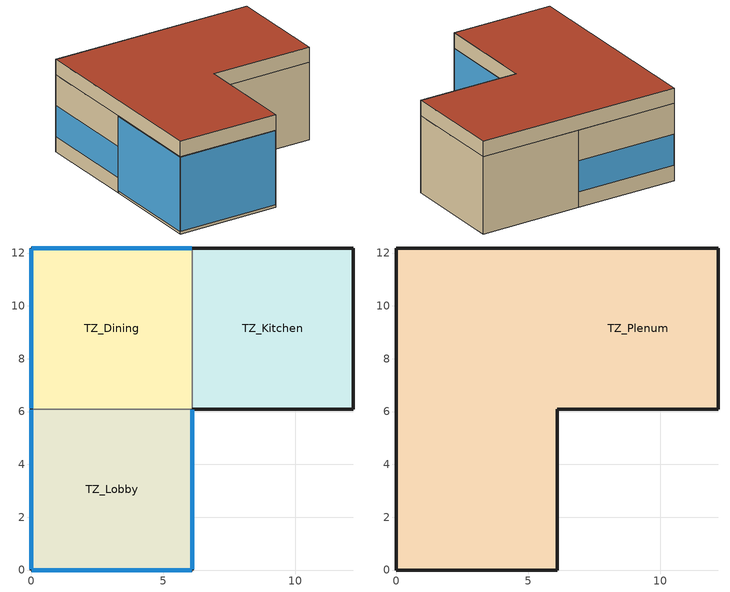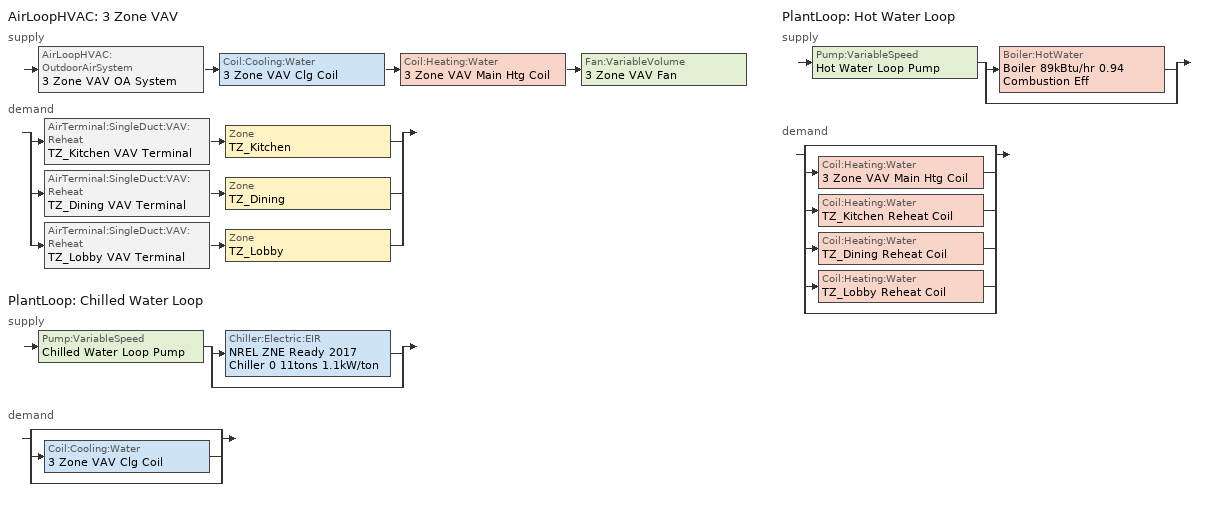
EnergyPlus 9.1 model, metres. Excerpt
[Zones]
TZ_Dining
 floor ground (ExtSlabCarpet 4in ClimateZone 1-8): 6.1,12.19 6.1,6.1 0,6.1 0,12.19 z0
 wall outside (ASHRAE 189.1-2009 ExtWall Mass ClimateZone 3): 6.1,12.19 0,12.19 0,6.1 z0:4.57
 wall to TZ_Kitchen (Interior Wall): 6.1,6.1 6.1,12.19 z0:4.57
 wall to TZ_Lobby (Interior Wall): 0,6.1 6.1,6.1 z0:4.57
 window (ASHRAE 189.1-2009 ExtWindow ClimateZone 3): 6.07,12.19 0.03,12.19 / 0,12.17 0,6.12 z0.91:2.76
TZ_Kitchen
 floor ground (ExtSlabCarpet 4in ClimateZone 1-8): 12.19,12.19 12.19,6.1 6.1,6.1 6.1,12.19 z0
 wall outside (ASHRAE 189.1-2009 ExtWall Mass ClimateZone 3): 6.1,6.1 12.19,6.1 12.19,12.19 6.1,12.19 z0:4.57
TZ_Lobby
 floor ground (ExtSlabCarpet 4in ClimateZone 1-8): 6.1,6.1 6.1,0 0,0 0,6.1 z0
 wall outside (ASHRAE 189.1-2009 ExtWall Mass ClimateZone 3): 0,6.1 0,0 6.1,0 6.1,6.1 z0:4.57
 window (ASHRAE 189.1-2009 ExtWindow ClimateZone 3): 6.1,0.03 6.1,6.07 / 0.03,0 6.07,0 / 0,6.07 0,0.03 z0.15:4.53
TZ_Plenum
 floor to TZ_Kitchen (Interior Floor): 12.19,12.19 12.19,6.1 6.1,6.1 6.1,12.19 z4.57
 floor to TZ_Lobby (Interior Floor): 6.1,6.1 6.1,0 0,0 0,6.1 z4.57
 floor to TZ_Dining (Interior Floor): 6.1,12.19 6.1,6.1 0,6.1 0,12.19 z4.57
 wall outside (ASHRAE 189.1-2009 ExtWall Mass ClimateZone 3): 12.19,12.19 0,12.19 0,0 6.1,0 6.1,6.1 12.19,6.1 12.19,12.19 z4.57:5.49
 roof outside (ASHRAE 189.1-2009 ExtRoof IEAD ClimateZone 2-5): 6.1,0 6.1,6.1 12.19,6.1 12.19,12.19 0,12.19 0,0 z5.49
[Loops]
AirLoopHVAC '3 Zone VAV'
 supply: AirLoopHVAC:OutdoorAirSystem '3 Zone VAV OA System' > Coil:Cooling:Water '3 Zone VAV Clg Coil' > Coil:Heating:Water '3 Zone VAV Main Htg Coil' > Fan:VariableVolume '3 Zone VAV Fan'
 demand: split
  | AirTerminal:SingleDuct:VAV:Reheat 'TZ_Kitchen VAV Terminal' > Zone 'TZ_Kitchen'
  | AirTerminal:SingleDuct:VAV:Reheat 'TZ_Dining VAV Terminal' > Zone 'TZ_Dining'
  | AirTerminal:SingleDuct:VAV:Reheat 'TZ_Lobby VAV Terminal' > Zone 'TZ_Lobby'
PlantLoop 'Chilled Water Loop'
 supply: Pump:VariableSpeed 'Chilled Water Loop Pump' > split
  | Chiller:Electric:EIR 'NREL ZNE Ready 2017    Chiller 0 11tons 1.1kW/ton'
  | bypass
 demand: split
  | bypass
  | Coil:Cooling:Water '3 Zone VAV Clg Coil'
  | bypass
PlantLoop 'Hot Water Loop'
 supply: Pump:VariableSpeed 'Hot Water Loop Pump' > split
  | Boiler:HotWater 'Boiler 89kBtu/hr 0.94 Combustion Eff'
  | bypass
 demand: split
  | bypass
  | Coil:Heating:Water '3 Zone VAV Main Htg Coil'
  | Coil:Heating:Water 'TZ_Kitchen Reheat Coil'
  | Coil:Heating:Water 'TZ_Dining Reheat Coil'
  | Coil:Heating:Water 'TZ_Lobby Reheat Coil'
  | bypass
[Building]
GlassBox ASHRAE 169-2006-4A
[Site:Location]
Baltimore Blt Washngtn IntL: Latitude {deg}=39.17; Longitude {deg}=-76.68; Time Zone {hr}=-5; Elevation {m}=45
[SizingPeriod:DesignDay] Day of Month=21; Dry-Bulb Temperature Range Modifier Type=DefaultMultipliers; Barometric Pressure {Pa}=100786; Rain Indicator=No; Snow Indicator=No; Daylight Saving Time Indicator=No
Name | Month | Day Type | Maximum Dry-Bulb Temperature {C} | Daily Dry-Bulb Temperature Range {deltaC} | Humidity Condition Type | Wetbulb or DewPoint at Maximum Dry-Bulb {C} | Wind Speed {m/s} | Wind Direction {deg} | Solar Model Indicator | ASHRAE Clear Sky Optical Depth for Beam Irradiance (taub) | ASHRAE Clear Sky Optical Depth for Diffuse Irradiance (taud) | Enthalpy at Maximum Dry-Bulb {J/kg} | Sky Clearness
Baltimore Blt Washngtn IntL Ann Clg .4% Condns DB=>MWB | 7 | SummerDesignDay | 34.4 | 10.4 | Wetbulb | 23.9 | 4.6 | 280 | ASHRAETau | 0.552 | 1.769
Baltimore Blt Washngtn IntL Ann Clg .4% Condns DP=>MDB | 7 | SummerDesignDay | 27.8 | 10.4 | Dewpoint | 24 | 4.6 | 280 | ASHRAETau | 0.552 | 1.769
Baltimore Blt Washngtn IntL Ann Clg .4% Condns Enth=>MDB | 7 | SummerDesignDay | 31.7 | 10.4 | Enthalpy |  | 4.6 | 280 | ASHRAETau | 0.552 | 1.769 | 78700
Baltimore Blt Washngtn IntL Ann Clg .4% Condns WB=>MDB | 7 | SummerDesignDay | 31.4 | 10.4 | Wetbulb | 25.6 | 4.6 | 280 | ASHRAETau | 0.552 | 1.769
Baltimore Blt Washngtn IntL Ann Htg 99.6% Condns DB | 1 | WinterDesignDay | -10.6 | 0 | Wetbulb | -10.6 | 3.9 | 290 | ASHRAEClearSky |  |  |  | 0
[Material] Thermal Absorptance=0.9
Name | Roughness | Thickness {m} | Conductivity {W/m-K} | Density {kg/m3} | Specific Heat {J/kg-K} | Solar Absorptance | Visible Absorptance
1/2IN Gypsum | Smooth | 0.0127 | 0.16 | 784.9 | 830 | 0.4 | 0.4
1IN Stucco | Smooth | 0.0253 | 0.6918 | 1858 | 837 | 0.92 | 0.92
8IN Concrete HW | MediumRough | 0.2033 | 1.7296 | 2243 | 837 | 0.65 | 0.65
F16 Acoustic tile | MediumSmooth | 0.0191 | 0.06 | 368 | 590 | 0.3 | 0.3
G01a 19mm gypsum board | MediumSmooth | 0.019 | 0.16 | 800 | 1090 | 0.4 | 0.4
M11 100mm lightweight concrete | MediumRough | 0.1016 | 0.53 | 1280 | 840 | 0.5 | 0.5
MAT-CC05 4 HW CONCRETE | Rough | 0.1016 | 1.311 | 2240 | 836.8 | 0.85 | 0.85
Metal Decking | MediumSmooth | 0.0015 | 45.006 | 7680 | 418.4 | 0.6 | 0.6
Roof Insulation [21] | MediumRough | 0.2105 | 0.049 | 265 | 836.8 | 0.7 | 0.7
Roof Membrane | VeryRough | 0.0095 | 0.16 | 1121.29 | 1460 | 0.7 | 0.7
Wall Insulation [36] | MediumRough | 0.0566 | 0.0432 | 91 | 837 | 0.5 | 0.5
[Material:AirGap]
Name | Thermal Resistance {m2-K/W}
F04 Wall air space resistance | 0.15
F05 Ceiling air space resistance | 0.18
[Material:NoMass]
CP02 CARPET PAD: Roughness=Smooth; Thermal Resistance {m2-K/W}=0.1; Thermal Absorptance=0.9; Solar Absorptance=0.8; Visible Absorptance=0.8
[WindowMaterial:Glazing]
Theoretical Glass [202]: Optical Data Type=SpectralAverage; Thickness {m}=0.003; Solar Transmittance at Normal Incidence=0.2325; Front Side Solar Reflectance at Normal Incidence=0.7175; Back Side Solar Reflectance at Normal Incidence=0; Visible Transmittance at Normal Incidence=0.3192; Front Side Visible Reflectance at Normal Incidence=0.6308; Back Side Visible Reflectance at Normal Incidence=0; Infrared Transmittance at Normal Incidence=0; Front Side Infrared Hemispherical Emissivity=0.9; Back Side Infrared Hemispherical Emissivity=0.9; Conductivity {W/m-K}=0.0192; Dirt Correction Factor for Solar and Visible Transmittance=1; Solar Diffusing=No
[Construction]
ASHRAE 189.1-2009 ExtRoof IEAD ClimateZone 2-5: Roof Membrane, Roof Insulation [21], Metal Decking
ASHRAE 189.1-2009 ExtWall Mass ClimateZone 3: 1IN Stucco, 8IN Concrete HW, Wall Insulation [36], 1/2IN Gypsum
ASHRAE 189.1-2009 ExtWindow ClimateZone 3: Theoretical Glass [202]
ExtSlabCarpet 4in ClimateZone 1-8: MAT-CC05 4 HW CONCRETE, CP02 CARPET PAD
Interior Floor: F16 Acoustic tile, F05 Ceiling air space resistance, M11 100mm lightweight concrete
Interior Wall: G01a 19mm gypsum board, F04 Wall air space resistance, G01a 19mm gypsum board
[Zone]
Name | Part of Total Floor Area
TZ_Dining; TZ_Kitchen; TZ_Lobby
TZ_Plenum | No
[ZoneControl:Thermostat] Control Object Type 1=ThermostatSetpoint:DualSetpoint
Name | Zone or ZoneList | Control Type Schedule | Control Name 1
TZ_Dining Thermostat | TZ_Dining | TZ_Dining Thermostat Schedule | Thermostat Setpoint Dual Setpoint 1
TZ_Kitchen Thermostat | TZ_Kitchen | TZ_Kitchen Thermostat Schedule | Thermostat Setpoint Dual Setpoint 2
TZ_Lobby Thermostat | TZ_Lobby | TZ_Lobby Thermostat Schedule | Thermostat Setpoint Dual Setpoint 3
[ThermostatSetpoint:DualSetpoint]
Name | Heating Setpoint Temperature Schedule | Cooling Setpoint Temperature Schedule
Thermostat Setpoint Dual Setpoint 1; Thermostat Setpoint Dual Setpoint 2 | QuickServiceRestaurant HtgSetp | QuickServiceRestaurant ClgSetp
Thermostat Setpoint Dual Setpoint 3 | Medium Office HtgSetp | Medium Office ClgSetp
[AirTerminal:SingleDuct:VAV:Reheat] Availability Schedule=Always On Discrete; Maximum Air Flow Rate {m3/s}=Autosize; Zone Minimum Air Flow Input Method=Constant; Constant Minimum Air Flow Fraction=0.1; Fixed Minimum Air Flow Rate {m3/s}=0; Maximum Hot Water or Steam Flow Rate {m3/s}=Autosize; Minimum Hot Water or Steam Flow Rate {m3/s}=0; Convergence Tolerance=0.001; Damper Heating Action=ReverseWithLimits; Maximum Flow per Zone Floor Area During Reheat {m3/s-m2}=Autocalculate; Maximum Flow Fraction During Reheat=0.5; Maximum Reheat Air Temperature {C}=40
Name | Reheat Coil
TZ_Dining VAV Terminal | TZ_Dining Reheat Coil
TZ_Kitchen VAV Terminal | TZ_Kitchen Reheat Coil
TZ_Lobby VAV Terminal | TZ_Lobby Reheat Coil
[Coil:Heating:Water] Availability Schedule=Always On Discrete; U-Factor Times Area Value {W/K}=Autosize; Maximum Water Flow Rate {m3/s}=Autosize; Performance Input Method=UFactorTimesAreaAndDesignWaterFlowRate; Rated Capacity {W}=Autosize; Rated Inlet Water Temperature {C}=48.8889; Rated Outlet Water Temperature {C}=37.7778; Rated Ratio for Air and Water Convection=0.5
Name | Rated Inlet Air Temperature {C} | Rated Outlet Air Temperature {C}
TZ_Dining Reheat Coil; TZ_Kitchen Reheat Coil; TZ_Lobby Reheat Coil | 12.7778 | 40
3 Zone VAV Main Htg Coil | 7.22222 | 12.7778
[Zone equipment]
TZ_Dining: TZ_Dining VAV Terminal
TZ_Kitchen: TZ_Kitchen VAV Terminal
TZ_Lobby: TZ_Lobby VAV Terminal
[Sizing:Zone] Zone Cooling Design Supply Air Temperature Input Method=SupplyAirTemperature; Zone Cooling Design Supply Air Temperature {C}=12.7778; Zone Cooling Design Supply Air Temperature Difference {deltaC}=11.11; Zone Heating Design Supply Air Temperature Input Method=SupplyAirTemperature; Zone Heating Design Supply Air Temperature {C}=40; Zone Heating Design Supply Air Temperature Difference {deltaC}=11.11; Zone Cooling Design Supply Air Humidity Ratio {kgWater/kgDryAir}=0.0085; Zone Heating Design Supply Air Humidity Ratio {kgWater/kgDryAir}=0.008; Cooling Design Air Flow Method=DesignDayWithLimit; Cooling Design Air Flow Rate {m3/s}=0; Cooling Minimum Air Flow per Zone Floor Area {m3/s-m2}=0.000762; Cooling Minimum Air Flow {m3/s}=0; Cooling Minimum Air Flow Fraction=0; Heating Design Air Flow Method=DesignDay; Heating Design Air Flow Rate {m3/s}=0; Heating Maximum Air Flow per Zone Floor Area {m3/s-m2}=0.002032; Heating Maximum Air Flow {m3/s}=0.141576; Heating Maximum Air Flow Fraction=0.3; Account for Dedicated Outdoor Air System=No
Name | Design Specification Outdoor Air Object | Design Specification Zone Air Distribution Object
TZ_Dining | 189.1-2009 - QckSrvRest - Dining - CZ4-8 Ventilation | TZ_Dining Design Spec Zone Air Dist
TZ_Kitchen | 189.1-2009 - QckSrvRest - Kitchen - CZ4-8 Ventilation | TZ_Kitchen Design Spec Zone Air Dist
TZ_Lobby | 189.1-2009 - Office - Lobby - CZ4-8 Ventilation | TZ_Lobby Design Spec Zone Air Dist
[DesignSpecification:ZoneAirDistribution] Zone Air Distribution Effectiveness in Cooling Mode=1; Zone Air Distribution Effectiveness in Heating Mode=1
TZ_Dining Design Spec Zone Air Dist; TZ_Kitchen Design Spec Zone Air Dist; TZ_Lobby Design Spec Zone Air Dist
[Controller:MechanicalVentilation]
3 Zone VAV Vent Controller: Availability Schedule=3 Zone VAV Occ Sch; Demand Controlled Ventilation=Yes; System Outdoor Air Method=ZoneSum; Zone Name 1=TZ_Dining; Design Specification Outdoor Air Object Name 1=189.1-2009 - QckSrvRest - Dining - CZ4-8 Ventilation; Design Specification Zone Air Distribution Object Name 1=TZ_Dining Design Spec Zone Air Dist; Zone Name 2=TZ_Kitchen; Design Specification Outdoor Air Object Name 2=189.1-2009 - QckSrvRest - Kitchen - CZ4-8 Ventilation; Design Specification Zone Air Distribution Object Name 2=TZ_Kitchen Design Spec Zone Air Dist; Zone Name 3=TZ_Lobby; Design Specification Outdoor Air Object Name 3=189.1-2009 - Office - Lobby - CZ4-8 Ventilation; Design Specification Zone Air Distribution Object Name 3=TZ_Lobby Design Spec Zone Air Dist
[DesignSpecification:OutdoorAir] Outdoor Air Method=Sum; Outdoor Air Flow per Zone Floor Area {m3/s-m2}=0; Outdoor Air Flow per Zone {m3/s}=0; Outdoor Air Flow Air Changes per Hour {1/hr}=0
Name | Outdoor Air Flow per Person {m3/s-person}
189.1-2009 - QckSrvRest - Dining - CZ4-8 Ventilation | 0.00943895
189.1-2009 - QckSrvRest - Kitchen - CZ4-8 Ventilation; 189.1-2009 - Office - Lobby - CZ4-8 Ventilation | 0.00707921
[AirLoopHVAC]
3 Zone VAV: Design Supply Air Flow Rate {m3/s}=AutoSize
[Sizing:System]
3 Zone VAV: Type of Load to Size On=Sensible; Design Outdoor Air Flow Rate {m3/s}=Autosize; Central Heating Maximum System Air Flow Ratio=0.3; Preheat Design Temperature {C}=7.22222; Preheat Design Humidity Ratio {kgWater/kgDryAir}=0.008; Precool Design Temperature {C}=12.7778; Precool Design Humidity Ratio {kgWater/kgDryAir}=0.008; Central Cooling Design Supply Air Temperature {C}=12.7778; Central Heating Design Supply Air Temperature {C}=12.7778; Type of Zone Sum to Use=Coincident; 100% Outdoor Air in Cooling=No; 100% Outdoor Air in Heating=No; Central Cooling Design Supply Air Humidity Ratio {kgWater/kgDryAir}=0.0085; Central Heating Design Supply Air Humidity Ratio {kgWater/kgDryAir}=0.008; Cooling Supply Air Flow Rate Method=DesignDay; Cooling Supply Air Flow Rate {m3/s}=0; Cooling Supply Air Flow Rate Per Floor Area {m3/s-m2}=0.00996765; Cooling Fraction of Autosized Cooling Supply Air Flow Rate=1; Cooling Supply Air Flow Rate Per Unit Cooling Capacity {m3/s-W}=3.94755e-05; Heating Supply Air Flow Rate Method=DesignDay; Heating Supply Air Flow Rate {m3/s}=0; Heating Supply Air Flow Rate Per Floor Area {m3/s-m2}=0.00996765; Heating Fraction of Autosized Heating Supply Air Flow Rate=1; Heating Fraction of Autosized Cooling Supply Air Flow Rate=1; Heating Supply Air Flow Rate Per Unit Heating Capacity {m3/s-W}=3.15882e-05; System Outdoor Air Method=ZoneSum; Zone Maximum Outdoor Air Fraction=1; Cooling Design Capacity Method=CoolingDesignCapacity; Cooling Design Capacity {W}=Autosize; Cooling Design Capacity Per Floor Area {W/m2}=234.7; Fraction of Autosized Cooling Design Capacity=1; Heating Design Capacity Method=HeatingDesignCapacity; Heating Design Capacity {W}=Autosize; Heating Design Capacity Per Floor Area {W/m2}=157; Fraction of Autosized Heating Design Capacity=1; Central Cooling Capacity Control Method=OnOff
[Controller:WaterCoil] Control Variable=Temperature; Actuator Variable=Flow; Maximum Actuated Flow {m3/s}=Autosize; Minimum Actuated Flow {m3/s}=0
Name | Action | Controller Convergence Tolerance {deltaC}
3 Zone VAV Clg Coil Controller | Reverse | Autosize
3 Zone VAV Main Htg Coil Controller | Normal | 0.1
[AvailabilityManager:NightCycle]
Availability Manager Night Cycle 1: Applicability Schedule=Always On Discrete; Fan Schedule=3 Zone VAV Occ Sch; Control Type=CycleOnAny; Thermostat Tolerance {deltaC}=1; Cycling Run Time Control Type=FixedRunTime; Cycling Run Time {s}=1800
[Controller:OutdoorAir]
3 Zone VAV OA Controller: Minimum Outdoor Air Flow Rate {m3/s}=0; Maximum Outdoor Air Flow Rate {m3/s}=Autosize; Economizer Control Type=DifferentialEnthalpy; Economizer Control Action Type=ModulateFlow; Lockout Type=NoLockout; Minimum Limit Type=FixedMinimum; Minimum Outdoor Air Schedule=3 Zone VAV Occ Sch; Mechanical Ventilation Controller=3 Zone VAV Vent Controller; High Humidity Control=No; Control High Indoor Humidity Based on Outdoor Humidity Ratio=Yes; Heat Recovery Bypass Control Type=BypassWhenOAFlowGreaterThanMinimum
[AvailabilityManager:Scheduled]
3 Zone VAV OA System Availability Manager: Schedule=Always On Discrete
[HeatExchanger:AirToAir:SensibleAndLatent]
3 Zone VAV ERV: Availability Schedule=Always On Discrete; Nominal Supply Air Flow Rate {m3/s}=Autosize; Sensible Effectiveness at 100% Heating Air Flow=0.72; Latent Effectiveness at 100% Heating Air Flow=0.72; Sensible Effectiveness at 75% Heating Air Flow=0.72; Latent Effectiveness at 75% Heating Air Flow=0.72; Sensible Effectiveness at 100% Cooling Air Flow=0.72; Latent Effectiveness at 100% Cooling Air Flow=0.72; Sensible Effectiveness at 75% Cooling Air Flow=0.72; Latent Effectiveness at 75% Cooling Air Flow=0.72; Nominal Electric Power {W}=261.978; Supply Air Outlet Temperature Control=No; Heat Exchanger Type=Rotary; Frost Control Type=ExhaustOnly; Threshold Temperature {C}=-23.3; Initial Defrost Time Fraction=0.167; Rate of Defrost Time Fraction Increase {1/K}=1.44; Economizer Lockout=Yes
[SetpointManager:OutdoorAirPretreat]
Setpoint Manager Outdoor Air Pretreat 1: Control Variable=Temperature; Minimum Setpoint Temperature {C}=-99; Maximum Setpoint Temperature {C}=99; Minimum Setpoint Humidity Ratio {kgWater/kgDryAir}=1e-05; Maximum Setpoint Humidity Ratio {kgWater/kgDryAir}=1
[SetpointManager:MixedAir] Control Variable=Temperature
Name | Setpoint Node or NodeList
3 Zone VAV Mixed Air Node OS Default SPM | 3 Zone VAV Mixed Air Node
3 Zone VAV Clg Coil Outlet Air Node OS Default SPM | 3 Zone VAV Clg Coil Outlet Air Node
3 Zone VAV Main Htg Coil Outlet Air Node OS Default SPM | 3 Zone VAV Main Htg Coil Outlet Air Node
[Coil:Cooling:Water]
3 Zone VAV Clg Coil: Availability Schedule=Always On Discrete; Design Water Flow Rate {m3/s}=Autosize; Design Air Flow Rate {m3/s}=Autosize; Design Inlet Water Temperature {C}=Autosize; Design Inlet Air Temperature {C}=Autosize; Design Outlet Air Temperature {C}=Autosize; Design Inlet Air Humidity Ratio {kgWater/kgDryAir}=Autosize; Design Outlet Air Humidity Ratio {kgWater/kgDryAir}=Autosize; Type of Analysis=SimpleAnalysis; Heat Exchanger Configuration=CrossFlow
[Fan:VariableVolume]
3 Zone VAV Fan: Availability Schedule=3 Zone VAV Occ Sch; Fan Total Efficiency=0.616556; Pressure Rise {Pa}=996.356; Maximum Flow Rate {m3/s}=AutoSize; Fan Power Minimum Flow Rate Input Method=Fraction; Fan Power Minimum Flow Fraction=0.25; Fan Power Minimum Air Flow Rate {m3/s}=0; Motor Efficiency=0.895; Motor In Airstream Fraction=1; Fan Power Coefficient 1=0.0407599; Fan Power Coefficient 2=0.088045; Fan Power Coefficient 3=-0.0729261; Fan Power Coefficient 4=0.94374; Fan Power Coefficient 5=0
[SetpointManager:Warmest]
3 Zone VAV SAT Warmest Reset: Control Variable=Temperature; HVAC Air Loop=3 Zone VAV; Minimum Setpoint Temperature {C}=12.7778; Maximum Setpoint Temperature {C}=15.5556; Strategy=MaximumTemperature; Setpoint Node or NodeList=3 Zone VAV Supply Outlet Node
[PlantLoop] Fluid Type=Water; Maximum Loop Flow Rate {m3/s}=Autosize; Minimum Loop Flow Rate {m3/s}=0; Plant Loop Volume {m3}=Autocalculate; Load Distribution Scheme=Optimal; Plant Loop Demand Calculation Scheme=SingleSetpoint
Name | Plant Equipment Operation Scheme | Maximum Loop Temperature {C} | Minimum Loop Temperature {C}
Chilled Water Loop | Chilled Water Loop Operation Schemes | 40 | 1
Hot Water Loop | Hot Water Loop Operation Schemes | 100 | 10
[Sizing:Plant] Sizing Option=NonCoincident; Zone Timesteps in Averaging Window=1; Coincident Sizing Factor Mode=None
Name | Loop Type | Design Loop Exit Temperature {C} | Loop Design Temperature Difference {deltaC}
Chilled Water Loop | Cooling | 6.66667 | 5.61111
Hot Water Loop | Heating | 48.8889 | 11.1111
[Pump:VariableSpeed] Design Maximum Flow Rate {m3/s}=Autosize; Design Power Consumption {W}=Autosize; Motor Efficiency=0.855; Fraction of Motor Inefficiencies to Fluid Stream=0; Coefficient 1 of the Part Load Performance Curve=0; Coefficient 2 of the Part Load Performance Curve=1; Coefficient 3 of the Part Load Performance Curve=0; Coefficient 4 of the Part Load Performance Curve=0; Design Minimum Flow Rate {m3/s}=0; Pump Control Type=Intermittent; Skin Loss Radiative Fraction=0.5; Design Power Sizing Method=PowerPerFlowPerPressure; Design Electric Power per Unit Flow Rate {W/(m3/s)}=348701.1; Design Shaft Power per Unit Flow Rate per Unit Head=1.28205; Design Minimum Flow Rate Fraction=0
Name | Design Pump Head {Pa}
Chilled Water Loop Pump | 232553
Hot Water Loop Pump | 200841
[Chiller:Electric:EIR]
NREL ZNE Ready 2017    Chiller 0 11tons 1.1kW/ton: Reference Capacity {W}=Autosize; Reference COP {W/W}=3.28845; Reference Leaving Chilled Water Temperature {C}=6.66667; Reference Entering Condenser Fluid Temperature {C}=35; Reference Chilled Water Flow Rate {m3/s}=Autosize; Reference Condenser Fluid Flow Rate {m3/s}=Autosize; Cooling Capacity Function of Temperature Curve=AirCooled_Chiller_2010_PathA_CAPFT; Electric Input to Cooling Output Ratio Function of Temperature Curve=AirCooled_Chiller_2010_PathA_EIRFT; Electric Input to Cooling Output Ratio Function of Part Load Ratio Curve=AirCooled_Chiller_AllCapacities_2004_2010_EIRFPLR; Minimum Part Load Ratio=0.15; Maximum Part Load Ratio=1; Optimum Part Load Ratio=1; Minimum Unloading Ratio=0.25; Condenser Type=AirCooled; Condenser Fan Power Ratio {W/W}=0; Fraction of Compressor Electric Consumption Rejected by Condenser=1; Leaving Chilled Water Lower Temperature Limit {C}=2.22222; Chiller Flow Mode=ConstantFlow; Sizing Factor=1
[SetpointManager:Scheduled] Control Variable=Temperature
Name | Schedule | Setpoint Node or NodeList
Chilled Water Loop Setpoint Manager | Chilled Water Loop Temp - 44F | Chilled Water Loop Supply Outlet Node
Hot Water Loop Setpoint Manager | Hot Water Loop Temp - 120F | Hot Water Loop Supply Outlet Node
[PlantEquipmentOperationSchemes] Control Scheme Schedule Name 1=Always On Discrete
Name | Control Scheme Object Type 1 | Control Scheme Name 1
Chilled Water Loop Operation Schemes | PlantEquipmentOperation:CoolingLoad | Chilled Water Loop Cooling Operation Scheme
Hot Water Loop Operation Schemes | PlantEquipmentOperation:HeatingLoad | Hot Water Loop Heating Operation Scheme
[PlantEquipmentOperation:CoolingLoad]
Chilled Water Loop Cooling Operation Scheme: Load Range Lower Limit 1 {W}=0; Load Range Upper Limit 1 {W}=1000000000; Range Equipment List Name 1=Chilled Water Loop Cooling Equipment List
[PlantEquipmentList]
Chilled Water Loop Cooling Equipment List: Chiller:Electric:EIR, NREL ZNE Ready 2017    Chiller 0 11tons 1.1kW/ton
Hot Water Loop Heating Equipment List: Boiler:HotWater, Boiler 89kBtu/hr 0.94 Combustion Eff
[Boiler:HotWater]
Boiler 89kBtu/hr 0.94 Combustion Eff: Fuel Type=NaturalGas; Nominal Capacity {W}=Autosize; Nominal Thermal Efficiency=0.933; Efficiency Curve Temperature Evaluation Variable=LeavingBoiler; Normalized Boiler Efficiency Curve=Boiler with Minimum Turndown; Design Water Flow Rate {m3/s}=Autosize; Minimum Part Load Ratio=0; Maximum Part Load Ratio=1.2; Optimum Part Load Ratio=1; Water Outlet Upper Temperature Limit {C}=95; Boiler Flow Mode=LeavingSetpointModulated; Parasitic Electric Load {W}=0; Sizing Factor=1
[PlantEquipmentOperation:HeatingLoad]
Hot Water Loop Heating Operation Scheme: Load Range Lower Limit 1 {W}=0; Load Range Upper Limit 1 {W}=1000000000; Range Equipment List Name 1=Hot Water Loop Heating Equipment List
[EnergyManagementSystem:Sensor]
OAT: Output:Variable or Output:Meter Index Key=Environment; Output:Variable or Output:Meter=Site Outdoor Air Drybulb Temperature
[EnergyManagementSystem:Actuator] Actuated Component Type=Schedule:Year; Actuated Component Control Type=Schedule Value
Name | Actuated Component Unique
SYS3ZoneVAVClgSch0 | QuickServiceRestaurant ClgSetp
SYS3ZoneVAVClgSch1 | Medium Office ClgSetp
SYS3ZoneVAVHtgSch0 | QuickServiceRestaurant HtgSetp
SYS3ZoneVAVHtgSch1 | Medium Office HtgSetp
[EnergyManagementSystem:Program]
SYS3ZoneVAVOptimumStartProg0: IF DaylightSavings==0 && DayOfWeek>1 && Hour==5 && OAT<23.9 && OAT>1.7; SET SYS3ZoneVAVClgSch0 = 29.4; SET SYS3ZoneVAVHtgSch0 = 15.6; ELSEIF DaylightSavings==0 && DayOfWeek==1 && Hour==7 && OAT<23.9 && OAT>1.7; SET SYS3ZoneVAVClgSch0 = 29.4; SET SYS3ZoneVAVHtgSch0 = 15.6; ELSEIF DaylightSavings==1 && DayOfWeek>1 && Hour==4 && OAT<23.9 && OAT>1.7; SET SYS3ZoneVAVClgSch0 = 29.4; SET SYS3ZoneVAVHtgSch0 = 15.6; ELSEIF DaylightSavings==1 && DayOfWeek==1 && Hour==6 && OAT<23.9 && OAT>1.7; SET SYS3ZoneVAVClgSch0 = 29.4; SET SYS3ZoneVAVHtgSch0 = 15.6; ELSE; SET SYS3ZoneVAVClgSch0 = NULL; SET SYS3ZoneVAVHtgSch0 = NULL; ENDIF
SYS3ZoneVAVOptimumStartProg1: IF DaylightSavings==0 && DayOfWeek>1 && Hour==5 && OAT<23.9 && OAT>1.7; SET SYS3ZoneVAVClgSch1 = 29.4; SET SYS3ZoneVAVHtgSch1 = 15.6; ELSEIF DaylightSavings==0 && DayOfWeek==1 && Hour==7 && OAT<23.9 && OAT>1.7; SET SYS3ZoneVAVClgSch1 = 29.4; SET SYS3ZoneVAVHtgSch1 = 15.6; ELSEIF DaylightSavings==1 && DayOfWeek>1 && Hour==4 && OAT<23.9 && OAT>1.7; SET SYS3ZoneVAVClgSch1 = 29.4; SET SYS3ZoneVAVHtgSch1 = 15.6; ELSEIF DaylightSavings==1 && DayOfWeek==1 && Hour==6 && OAT<23.9 && OAT>1.7; SET SYS3ZoneVAVClgSch1 = 29.4; SET SYS3ZoneVAVHtgSch1 = 15.6; ELSE; SET SYS3ZoneVAVClgSch1 = NULL; SET SYS3ZoneVAVHtgSch1 = NULL; ENDIF
[EnergyManagementSystem:ProgramCallingManager]
SYS3ZoneVAVOptimumStartCallingManager0: BeginTimestepBeforePredictor; SYS3ZoneVAVOptimumStartProg0
SYS3ZoneVAVOptimumStartCallingManager1: BeginTimestepBeforePredictor; SYS3ZoneVAVOptimumStartProg1
[Schedule:Compact]
TZ_Dining Thermostat Schedule; TZ_Kitchen Thermostat Schedule; TZ_Lobby Thermostat Schedule: Through: 12/31, For: AllDays, Until: 24:00, 4
[Schedule:Day:Interval]
QuickServiceRestaurant HtgSetp Default Schedule: No, 01:00, 21, 05:00, 15.6, 24:00, 21
QuickServiceRestaurant HtgSetp Summer Design Day; Medium Office HtgSetp Rule 1 Day Schedule; Medium Office HtgSetp Summer Design Day: No, 24:00, 15.6
QuickServiceRestaurant HtgSetp Winter Design Day; Medium Office HtgSetp Winter Design Day: No, 24:00, 21
QuickServiceRestaurant ClgSetp Default Schedule; QuickServiceRestaurant ClgSetp Summer Design Day: No, 01:00, 24, 05:00, 30, 24:00, 24
QuickServiceRestaurant ClgSetp Winter Design Day: No, 24:00, 30
3 Zone VAV Occ Sch Sunday; 3 Zone VAV Occ Sch Monday; 3 Zone VAV Occ Sch Tuesday; 3 Zone VAV Occ Sch Wednesday; 3 Zone VAV Occ Sch Thursday; 3 Zone VAV Occ Sch Friday; 3 Zone VAV Occ Sch Saturday: No, 07:00, 0, 24:00, 1
3 Zone VAV Occ Sch Default; 3 Zone VAV Occ Sch Summer Design Day; 3 Zone VAV Occ Sch Winter Design Day: No, 24:00, 1
Medium Office HtgSetp Default Schedule: No, 06:00, 15.6, 22:00, 21, 24:00, 15.6
Medium Office HtgSetp Rule 2 Day Schedule: No, 06:00, 15.6, 18:00, 21, 24:00, 15.6
Medium Office ClgSetp Rule 1 Day Schedule; Medium Office ClgSetp Winter Design Day: No, 24:00, 26.7
Medium Office ClgSetp Default Schedule; Medium Office ClgSetp Summer Design Day: No, 06:00, 26.7, 22:00, 24, 24:00, 26.7
Medium Office ClgSetp Rule 2 Day Schedule: No, 06:00, 26.7, 18:00, 24, 24:00, 26.7
Chilled Water Loop Temp - 44F Default: No, 24:00, 6.66667
Hot Water Loop Temp - 120F Default: No, 24:00, 48.8889
[Schedule:Week:Daily]
QuickServiceRestaurant HtgSetp Week Rule - Jan1-Dec31: QuickServiceRestaurant HtgSetp Default Schedule, QuickServiceRestaurant HtgSetp Default Schedule, QuickServiceRestaurant HtgSetp Default Schedule, QuickServiceRestaurant HtgSetp Default Schedule, QuickServiceRestaurant HtgSetp Default Schedule, QuickServiceRestaurant HtgSetp Default Schedule, QuickServiceRestaurant HtgSetp Default Schedule, QuickServiceRestaurant HtgSetp Default Schedule, QuickServiceRestaurant HtgSetp Summer Design Day, QuickServiceRestaurant HtgSetp Winter Design Day, QuickServiceRestaurant HtgSetp Default Schedule, QuickServiceRestaurant HtgSetp Default Schedule
QuickServiceRestaurant ClgSetp Week Rule - Jan1-Dec31: QuickServiceRestaurant ClgSetp Default Schedule, QuickServiceRestaurant ClgSetp Default Schedule, QuickServiceRestaurant ClgSetp Default Schedule, QuickServiceRestaurant ClgSetp Default Schedule, QuickServiceRestaurant ClgSetp Default Schedule, QuickServiceRestaurant ClgSetp Default Schedule, QuickServiceRestaurant ClgSetp Default Schedule, QuickServiceRestaurant ClgSetp Default Schedule, QuickServiceRestaurant ClgSetp Summer Design Day, QuickServiceRestaurant ClgSetp Winter Design Day, QuickServiceRestaurant ClgSetp Default Schedule, QuickServiceRestaurant ClgSetp Default Schedule
3 Zone VAV Occ Sch Week Rule - Jan1-Dec31: 3 Zone VAV Occ Sch Sunday, 3 Zone VAV Occ Sch Monday, 3 Zone VAV Occ Sch Tuesday, 3 Zone VAV Occ Sch Wednesday, 3 Zone VAV Occ Sch Thursday, 3 Zone VAV Occ Sch Friday, 3 Zone VAV Occ Sch Saturday, 3 Zone VAV Occ Sch Default, 3 Zone VAV Occ Sch Summer Design Day, 3 Zone VAV Occ Sch Winter Design Day, 3 Zone VAV Occ Sch Default, 3 Zone VAV Occ Sch Default
Medium Office HtgSetp Week Rule - Jan1-Dec31: Medium Office HtgSetp Rule 1 Day Schedule, Medium Office HtgSetp Default Schedule, Medium Office HtgSetp Default Schedule, Medium Office HtgSetp Default Schedule, Medium Office HtgSetp Default Schedule, Medium Office HtgSetp Default Schedule, Medium Office HtgSetp Rule 2 Day Schedule, Medium Office HtgSetp Default Schedule, Medium Office HtgSetp Summer Design Day, Medium Office HtgSetp Winter Design Day, Medium Office HtgSetp Default Schedule, Medium Office HtgSetp Default Schedule
Medium Office ClgSetp Week Rule - Jan1-Dec31: Medium Office ClgSetp Rule 1 Day Schedule, Medium Office ClgSetp Default Schedule, Medium Office ClgSetp Default Schedule, Medium Office ClgSetp Default Schedule, Medium Office ClgSetp Default Schedule, Medium Office ClgSetp Default Schedule, Medium Office ClgSetp Rule 2 Day Schedule, Medium Office ClgSetp Default Schedule, Medium Office ClgSetp Summer Design Day, Medium Office ClgSetp Winter Design Day, Medium Office ClgSetp Default Schedule, Medium Office ClgSetp Default Schedule
Chilled Water Loop Temp - 44F Week Rule - Jan1-Dec31: Chilled Water Loop Temp - 44F Default, Chilled Water Loop Temp - 44F Default, Chilled Water Loop Temp - 44F Default, Chilled Water Loop Temp - 44F Default, Chilled Water Loop Temp - 44F Default, Chilled Water Loop Temp - 44F Default, Chilled Water Loop Temp - 44F Default, Chilled Water Loop Temp - 44F Default, Chilled Water Loop Temp - 44F Default, Chilled Water Loop Temp - 44F Default, Chilled Water Loop Temp - 44F Default, Chilled Water Loop Temp - 44F Default
Hot Water Loop Temp - 120F Week Rule - Jan1-Dec31: Hot Water Loop Temp - 120F Default, Hot Water Loop Temp - 120F Default, Hot Water Loop Temp - 120F Default, Hot Water Loop Temp - 120F Default, Hot Water Loop Temp - 120F Default, Hot Water Loop Temp - 120F Default, Hot Water Loop Temp - 120F Default, Hot Water Loop Temp - 120F Default, Hot Water Loop Temp - 120F Default, Hot Water Loop Temp - 120F Default, Hot Water Loop Temp - 120F Default, Hot Water Loop Temp - 120F Default
[Schedule:Year]
QuickServiceRestaurant HtgSetp: QuickServiceRestaurant HtgSetp Week Rule - Jan1-Dec31, 1, 1, 12, 31
QuickServiceRestaurant ClgSetp: QuickServiceRestaurant ClgSetp Week Rule - Jan1-Dec31, 1, 1, 12, 31
3 Zone VAV Occ Sch: 3 Zone VAV Occ Sch Week Rule - Jan1-Dec31, 1, 1, 12, 31
Medium Office HtgSetp: Medium Office HtgSetp Week Rule - Jan1-Dec31, 1, 1, 12, 31
Medium Office ClgSetp: Medium Office ClgSetp Week Rule - Jan1-Dec31, 1, 1, 12, 31
Chilled Water Loop Temp - 44F: Chilled Water Loop Temp - 44F Week Rule - Jan1-Dec31, 1, 1, 12, 31
Hot Water Loop Temp - 120F: Hot Water Loop Temp - 120F Week Rule - Jan1-Dec31, 1, 1, 12, 31
[Schedule:Constant]
Always On Discrete: Hourly Value=1
[Curve:Biquadratic] Minimum Value of x {BasedOnField A2}=5; Maximum Value of x {BasedOnField A2}=10; Minimum Value of y {BasedOnField A3}=12.7; Maximum Value of y {BasedOnField A3}=51.67
Name | Coefficient1 Constant | Coefficient2 x | Coefficient3 x**2 | Coefficient4 y | Coefficient5 y**2 | Coefficient6 x*y
AirCooled_Chiller_2010_PathA_CAPFT | 1.04338 | 0.0407073 | 0.0004506 | -0.0041514 | -8.86e-05 | -0.0003467
AirCooled_Chiller_2010_PathA_EIRFT | 0.596191 | -0.0099496 | 0.0007888 | 0.0004506 | 0.0004875 | -0.0007623
[Curve:Quadratic]
AirCooled_Chiller_AllCapacities_2004_2010_EIRFPLR: Coefficient1 Constant=0.141; Coefficient2 x=0.655; Coefficient3 x**2=0.203; Minimum Value of x {BasedOnField A2}=0; Maximum Value of x {BasedOnField A2}=1
[Curve:Cubic]
Boiler with Minimum Turndown: Coefficient1 Constant=0.7791; Coefficient2 x=1.4745; Coefficient3 x**2=-2.5795; Coefficient4 x**3=1.3467; Minimum Value of x {BasedOnField A2}=0; Maximum Value of x {BasedOnField A2}=1.3
